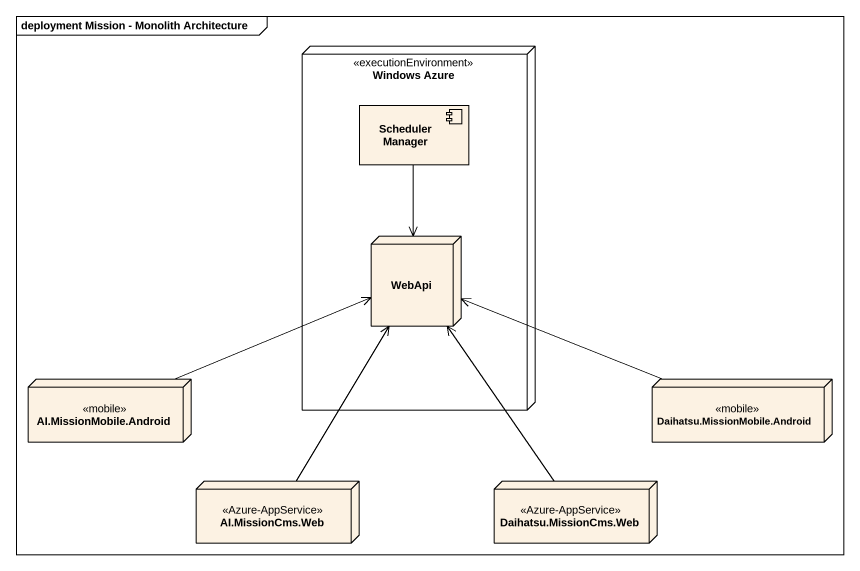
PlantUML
@startuml
mainframe deployment Mission - Monolith Architecture
node "Windows Azure" as Windows_Azure <<executionEnvironment>> {
  component "Scheduler Manager" as Scheduler_Manager
  node WebApi
}
node "AI.MissionMobile.Android" as AI_MissionMobile_Android <<mobile>>
node "Daihatsu.MissionMobile.Android" as Daihatsu_MissionMobile <<mobile>>
node "AI.MissionCms.Web" as AI_MissionCms_Web <<Azure-AppService>>
node "Daihatsu.MissionCms.Web" as Daihatsu_MissionCms_Web <<Azure-AppService>>
Scheduler_Manager --> WebApi
AI_MissionMobile_Android -right-> WebApi
Daihatsu_MissionMobile -left-> WebApi
AI_MissionCms_Web -up-> WebApi
Daihatsu_MissionCms_Web -up-> WebApi
@enduml
